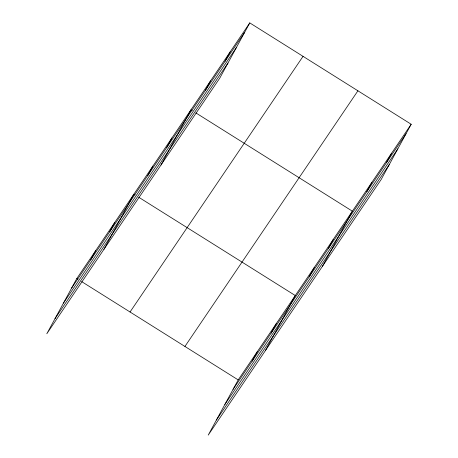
<?xml version="1.0" encoding="UTF-8"?>
<svg xmlns="http://www.w3.org/2000/svg" width="458" height="458" viewBox="0 0 458 458"><rect width="100%" height="100%" fill="white"/><g stroke="black" fill="none" stroke-linecap="round" stroke-linejoin="round"><path stroke-width="0.69" d="M249.776 22.9L76.784 278.556L46.813 333.75L219.806 78.095L249.776 22.9L411.187 124.25L381.216 179.444L208.224 435.1L238.194 379.905L411.187 124.25M90.673 259.898L95.814 250.434M109.702 231.777L114.843 222.313M103.903 249.387L133.873 194.186L135.081 194.948M147.762 175.534L152.898 166.065M166.792 147.407L171.927 137.944M160.987 165.017L190.957 109.823L192.171 110.584M205.424 90.312L210.566 80.848M225.033 61.338L230.168 51.874M252.083 361.248L257.224 351.784M271.113 333.126L276.254 323.663M265.314 350.736L295.278 295.536L138.711 197.232M309.173 276.884L314.308 267.415M328.203 248.757L333.338 239.294M322.398 266.367L352.368 211.172L195.801 112.863M366.835 191.662L371.976 182.198M386.438 162.687L391.579 153.224M71.643 288.019L244.635 32.363M63.45 303.11L236.442 47.455M55.012 318.659L227.998 63.004M130.049 312.001L303.041 56.345M184.929 346.46L357.921 90.804M233.053 389.369L406.046 133.713M224.861 404.46L397.853 148.804M216.416 420.009L389.409 164.353M76.784 278.556L77.992 279.317M81.627 281.596L238.194 379.905"/></g></svg>
